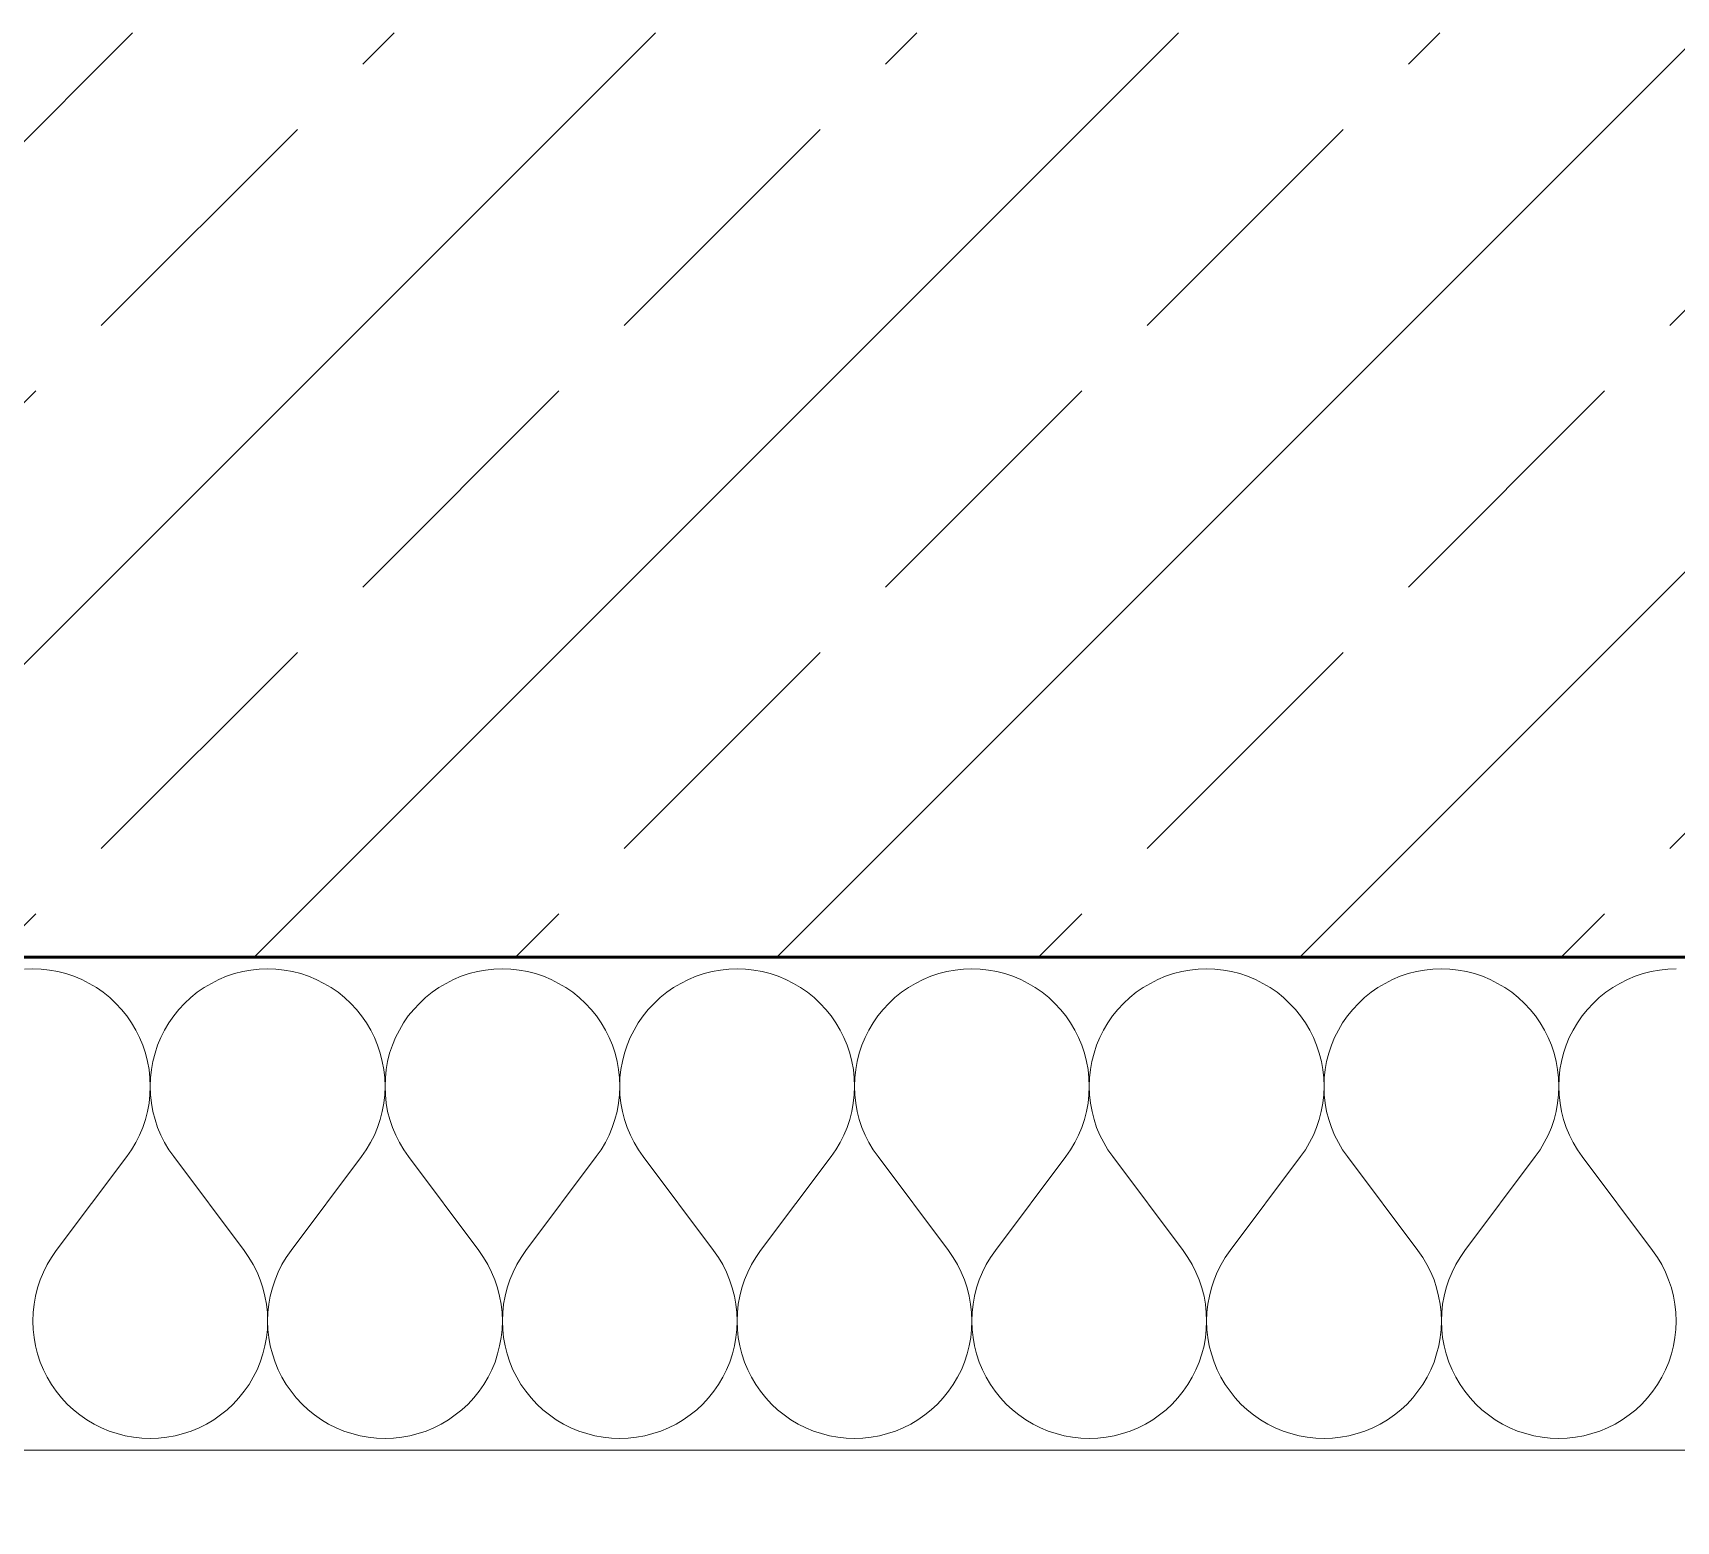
# Model space of a CAD drawing. Header units: centimetres. Extents: x 52.8 to 69.4, y 16.8 to 58.2.
# Drawn here: x 61.618 to 62.684, y 18.492 to 19.458 of the extents above; entities that cross this region are included whole.
import ezdxf
from ezdxf.xclip import XClip

# ---------------------------------------------------------------- set-up
doc = ezdxf.new("R2010")
doc.units = ezdxf.units.CM
doc.header["$MEASUREMENT"] = 0
doc.header["$XCLIPFRAME"] = 0
doc.set_wipeout_variables(frame=1)
for name, pattern in [('ML1_Strichlinie Eng Konstruktion', [0.225, 0.075, -0.15]), ('Strichlinie', [0.4, 0.3, -0.1]), ('Wipeout_Contour', [100, 0, -100])]:
    doc.linetypes.add(name, pattern=pattern)
for name, color, linetype in [('-2._Grundriss 2.UG_7_Decken.gfb', 7, 'Continuous'), ('-2._Grundriss 2.UG_7_Fassade.gfb', 7, 'Continuous'), ('-2._Grundriss 2.UG_7_Neubau_Wände massiv.gfb', 7, 'Continuous'), ('-2._Grundriss 2.UG_7_Unterdecken.gfb', 7, 'Continuous')]:
    doc.layers.add(name, color=color, linetype=linetype)

# ---------------------------------------------------------------- blocks, each defined once
blk = doc.blocks.new('*X309')
at = {"layer": '-2._Grundriss 2.UG_7_Fassade.gfb', "color": 8, "linetype": 'Continuous', "lineweight": 13, "ltscale": 10}
for p, q in [((61.6176, 18.8508), (61.6122, 18.8506)), ((61.623, 18.8506), (61.6176, 18.8508)), ((61.6284, 18.85), (61.623, 18.8506)), ((61.6338, 18.849), (61.6284, 18.85)), ((61.6391, 18.8477), (61.6338, 18.849)), ((61.7538, 18.849), (61.7485, 18.8477)), ((61.7591, 18.85), (61.7538, 18.849)), ((61.7645, 18.8506), (61.7591, 18.85)), ((61.77, 18.8508), (61.7645, 18.8506)), ((61.7754, 18.8506), (61.77, 18.8508)), ((61.7808, 18.85), (61.7754, 18.8506)), ((61.7862, 18.849), (61.7808, 18.85)), ((61.7915, 18.8477), (61.7862, 18.849)), ((61.9062, 18.849), (61.9009, 18.8477)), ((61.9115, 18.85), (61.9062, 18.849)), ((61.9169, 18.8506), (61.9115, 18.85)), ((61.9224, 18.8508), (61.9169, 18.8506)), ((61.9278, 18.8506), (61.9224, 18.8508)), ((61.9332, 18.85), (61.9278, 18.8506)), ((61.9386, 18.849), (61.9332, 18.85)), ((61.9438, 18.8477), (61.9386, 18.849)), ((62.0585, 18.849), (62.0533, 18.8477)), ((62.0639, 18.85), (62.0585, 18.849)), ((62.0693, 18.8506), (62.0639, 18.85)), ((62.0747, 18.8508), (62.0693, 18.8506)), ((62.0802, 18.8506), (62.0747, 18.8508)), ((62.0856, 18.85), (62.0802, 18.8506)), ((62.0909, 18.849), (62.0856, 18.85)), ((62.0962, 18.8477), (62.0909, 18.849)), ((62.2109, 18.849), (62.2056, 18.8477)), ((62.2163, 18.85), (62.2109, 18.849)), ((62.2217, 18.8506), (62.2163, 18.85)), ((62.2271, 18.8508), (62.2217, 18.8506)), ((62.2326, 18.8506), (62.2271, 18.8508)), ((62.238, 18.85), (62.2326, 18.8506)), ((62.2433, 18.849), (62.238, 18.85)), ((62.2486, 18.8477), (62.2433, 18.849)), ((62.3633, 18.849), (62.358, 18.8477)), ((62.3687, 18.85), (62.3633, 18.849)), ((62.3741, 18.8506), (62.3687, 18.85)), ((62.3795, 18.8508), (62.3741, 18.8506)), ((62.3849, 18.8506), (62.3795, 18.8508)), ((62.3904, 18.85), (62.3849, 18.8506)), ((62.3957, 18.849), (62.3904, 18.85)), ((62.401, 18.8477), (62.3957, 18.849)), ((62.5157, 18.849), (62.5104, 18.8477)), ((62.521, 18.85), (62.5157, 18.849)), ((62.5264, 18.8506), (62.521, 18.85)), ((62.5319, 18.8508), (62.5264, 18.8506)), ((62.5373, 18.8506), (62.5319, 18.8508)), ((62.5427, 18.85), (62.5373, 18.8506)), ((62.5481, 18.849), (62.5427, 18.85)), ((62.5534, 18.8477), (62.5481, 18.849)), ((62.6681, 18.849), (62.6628, 18.8477)), ((62.6734, 18.85), (62.6681, 18.849)), ((62.6788, 18.8506), (62.6734, 18.85)), ((62.6843, 18.8508), (62.6788, 18.8506)), ((61.6442, 18.846), (61.6391, 18.8477)), ((61.6493, 18.8439), (61.6442, 18.846)), ((61.6541, 18.8414), (61.6493, 18.8439)), ((61.6588, 18.8387), (61.6541, 18.8414)), ((61.6633, 18.8356), (61.6588, 18.8387)), ((61.7288, 18.8387), (61.7243, 18.8356)), ((61.7335, 18.8414), (61.7288, 18.8387)), ((61.7383, 18.8439), (61.7335, 18.8414)), ((61.7433, 18.846), (61.7383, 18.8439)), ((61.7485, 18.8477), (61.7433, 18.846)), ((61.7966, 18.846), (61.7915, 18.8477)), ((61.8016, 18.8439), (61.7966, 18.846)), ((61.8065, 18.8414), (61.8016, 18.8439)), ((61.8112, 18.8387), (61.8065, 18.8414)), ((61.8157, 18.8356), (61.8112, 18.8387)), ((61.8812, 18.8387), (61.8767, 18.8356)), ((61.8858, 18.8414), (61.8812, 18.8387)), ((61.8907, 18.8439), (61.8858, 18.8414)), ((61.8957, 18.846), (61.8907, 18.8439)), ((61.9009, 18.8477), (61.8957, 18.846)), ((61.949, 18.846), (61.9438, 18.8477)), ((61.954, 18.8439), (61.949, 18.846)), ((61.9589, 18.8414), (61.954, 18.8439)), ((61.9636, 18.8387), (61.9589, 18.8414)), ((61.968, 18.8356), (61.9636, 18.8387)), ((62.0335, 18.8387), (62.0291, 18.8356)), ((62.0382, 18.8414), (62.0335, 18.8387)), ((62.0431, 18.8439), (62.0382, 18.8414)), ((62.0481, 18.846), (62.0431, 18.8439)), ((62.0533, 18.8477), (62.0481, 18.846)), ((62.1014, 18.846), (62.0962, 18.8477)), ((62.1064, 18.8439), (62.1014, 18.846)), ((62.1113, 18.8414), (62.1064, 18.8439)), ((62.1159, 18.8387), (62.1113, 18.8414)), ((62.1204, 18.8356), (62.1159, 18.8387)), ((62.1859, 18.8387), (62.1814, 18.8356)), ((62.1906, 18.8414), (62.1859, 18.8387)), ((62.1955, 18.8439), (62.1906, 18.8414)), ((62.2005, 18.846), (62.1955, 18.8439)), ((62.2056, 18.8477), (62.2005, 18.846)), ((62.2538, 18.846), (62.2486, 18.8477)), ((62.2588, 18.8439), (62.2538, 18.846)), ((62.2637, 18.8414), (62.2588, 18.8439)), ((62.2683, 18.8387), (62.2637, 18.8414)), ((62.2728, 18.8356), (62.2683, 18.8387)), ((62.3383, 18.8387), (62.3338, 18.8356)), ((62.343, 18.8414), (62.3383, 18.8387)), ((62.3478, 18.8439), (62.343, 18.8414)), ((62.3529, 18.846), (62.3478, 18.8439)), ((62.358, 18.8477), (62.3529, 18.846)), ((62.4061, 18.846), (62.401, 18.8477)), ((62.4112, 18.8439), (62.4061, 18.846)), ((62.416, 18.8414), (62.4112, 18.8439)), ((62.4207, 18.8387), (62.416, 18.8414)), ((62.4252, 18.8356), (62.4207, 18.8387)), ((62.4907, 18.8387), (62.4862, 18.8356)), ((62.4954, 18.8414), (62.4907, 18.8387)), ((62.5002, 18.8439), (62.4954, 18.8414)), ((62.5052, 18.846), (62.5002, 18.8439)), ((62.5104, 18.8477), (62.5052, 18.846)), ((62.5585, 18.846), (62.5534, 18.8477)), ((62.5635, 18.8439), (62.5585, 18.846)), ((62.5684, 18.8414), (62.5635, 18.8439)), ((62.5731, 18.8387), (62.5684, 18.8414)), ((62.5776, 18.8356), (62.5731, 18.8387)), ((62.6431, 18.8387), (62.6386, 18.8356)), ((62.6477, 18.8414), (62.6431, 18.8387)), ((62.6526, 18.8439), (62.6477, 18.8414)), ((62.6576, 18.846), (62.6526, 18.8439)), ((62.6628, 18.8477), (62.6576, 18.846)), ((61.6675, 18.8321), (61.6633, 18.8356)), ((61.6715, 18.8284), (61.6675, 18.8321)), ((61.6752, 18.8244), (61.6715, 18.8284)), ((61.7161, 18.8284), (61.7124, 18.8244)), ((61.7201, 18.8321), (61.7161, 18.8284)), ((61.7243, 18.8356), (61.7201, 18.8321)), ((61.8199, 18.8321), (61.8157, 18.8356)), ((61.8239, 18.8284), (61.8199, 18.8321)), ((61.8276, 18.8244), (61.8239, 18.8284)), ((61.8685, 18.8284), (61.8648, 18.8244)), ((61.8724, 18.8321), (61.8685, 18.8284)), ((61.8767, 18.8356), (61.8724, 18.8321)), ((61.9723, 18.8321), (61.968, 18.8356)), ((61.9763, 18.8284), (61.9723, 18.8321)), ((61.98, 18.8244), (61.9763, 18.8284)), ((62.0208, 18.8284), (62.0171, 18.8244)), ((62.0248, 18.8321), (62.0208, 18.8284)), ((62.0291, 18.8356), (62.0248, 18.8321)), ((62.1247, 18.8321), (62.1204, 18.8356)), ((62.1286, 18.8284), (62.1247, 18.8321)), ((62.1323, 18.8244), (62.1286, 18.8284)), ((62.1732, 18.8284), (62.1695, 18.8244)), ((62.1772, 18.8321), (62.1732, 18.8284)), ((62.1814, 18.8356), (62.1772, 18.8321)), ((62.277, 18.8321), (62.2728, 18.8356)), ((62.281, 18.8284), (62.277, 18.8321)), ((62.2847, 18.8244), (62.281, 18.8284)), ((62.3256, 18.8284), (62.3219, 18.8244)), ((62.3296, 18.8321), (62.3256, 18.8284)), ((62.3338, 18.8356), (62.3296, 18.8321)), ((62.4294, 18.8321), (62.4252, 18.8356)), ((62.4334, 18.8284), (62.4294, 18.8321)), ((62.4371, 18.8244), (62.4334, 18.8284)), ((62.478, 18.8284), (62.4743, 18.8244)), ((62.482, 18.8321), (62.478, 18.8284)), ((62.4862, 18.8356), (62.482, 18.8321)), ((62.5818, 18.8321), (62.5776, 18.8356)), ((62.5858, 18.8284), (62.5818, 18.8321)), ((62.5895, 18.8244), (62.5858, 18.8284)), ((62.6304, 18.8284), (62.6267, 18.8244)), ((62.6344, 18.8321), (62.6304, 18.8284)), ((62.6386, 18.8356), (62.6344, 18.8321)), ((61.6786, 18.8202), (61.6752, 18.8244)), ((61.6817, 18.8157), (61.6786, 18.8202)), ((61.709, 18.8202), (61.7059, 18.8157)), ((61.7124, 18.8244), (61.709, 18.8202)), ((61.831, 18.8202), (61.8276, 18.8244)), ((61.8341, 18.8157), (61.831, 18.8202)), ((61.8613, 18.8202), (61.8582, 18.8157)), ((61.8648, 18.8244), (61.8613, 18.8202)), ((61.9834, 18.8202), (61.98, 18.8244)), ((61.9865, 18.8157), (61.9834, 18.8202)), ((62.0137, 18.8202), (62.0106, 18.8157)), ((62.0171, 18.8244), (62.0137, 18.8202)), ((62.1358, 18.8202), (62.1323, 18.8244)), ((62.1389, 18.8157), (62.1358, 18.8202)), ((62.1661, 18.8202), (62.163, 18.8157)), ((62.1695, 18.8244), (62.1661, 18.8202)), ((62.2881, 18.8202), (62.2847, 18.8244)), ((62.2912, 18.8157), (62.2881, 18.8202)), ((62.3185, 18.8202), (62.3154, 18.8157)), ((62.3219, 18.8244), (62.3185, 18.8202)), ((62.4405, 18.8202), (62.4371, 18.8244)), ((62.4436, 18.8157), (62.4405, 18.8202)), ((62.4709, 18.8202), (62.4678, 18.8157)), ((62.4743, 18.8244), (62.4709, 18.8202)), ((62.5929, 18.8202), (62.5895, 18.8244)), ((62.596, 18.8157), (62.5929, 18.8202)), ((62.6233, 18.8202), (62.6202, 18.8157)), ((62.6267, 18.8244), (62.6233, 18.8202)), ((61.6845, 18.8111), (61.6817, 18.8157)), ((61.6869, 18.8062), (61.6845, 18.8111)), ((61.689, 18.8012), (61.6869, 18.8062)), ((61.7007, 18.8062), (61.6986, 18.8012)), ((61.7031, 18.8111), (61.7007, 18.8062)), ((61.7059, 18.8157), (61.7031, 18.8111)), ((61.8369, 18.8111), (61.8341, 18.8157)), ((61.8393, 18.8062), (61.8369, 18.8111)), ((61.8414, 18.8012), (61.8393, 18.8062)), ((61.853, 18.8062), (61.851, 18.8012)), ((61.8555, 18.8111), (61.853, 18.8062)), ((61.8582, 18.8157), (61.8555, 18.8111)), ((61.9892, 18.8111), (61.9865, 18.8157)), ((61.9917, 18.8062), (61.9892, 18.8111)), ((61.9938, 18.8012), (61.9917, 18.8062)), ((62.0054, 18.8062), (62.0033, 18.8012)), ((62.0079, 18.8111), (62.0054, 18.8062)), ((62.0106, 18.8157), (62.0079, 18.8111)), ((62.1416, 18.8111), (62.1389, 18.8157)), ((62.1441, 18.8062), (62.1416, 18.8111)), ((62.1461, 18.8012), (62.1441, 18.8062)), ((62.1578, 18.8062), (62.1557, 18.8012)), ((62.1602, 18.8111), (62.1578, 18.8062)), ((62.163, 18.8157), (62.1602, 18.8111)), ((62.294, 18.8111), (62.2912, 18.8157)), ((62.2964, 18.8062), (62.294, 18.8111)), ((62.2985, 18.8012), (62.2964, 18.8062)), ((62.3102, 18.8062), (62.3081, 18.8012)), ((62.3126, 18.8111), (62.3102, 18.8062)), ((62.3154, 18.8157), (62.3126, 18.8111)), ((62.4464, 18.8111), (62.4436, 18.8157)), ((62.4488, 18.8062), (62.4464, 18.8111)), ((62.4509, 18.8012), (62.4488, 18.8062)), ((62.4626, 18.8062), (62.4605, 18.8012)), ((62.465, 18.8111), (62.4626, 18.8062)), ((62.4678, 18.8157), (62.465, 18.8111)), ((62.5988, 18.8111), (62.596, 18.8157)), ((62.6012, 18.8062), (62.5988, 18.8111)), ((62.6033, 18.8012), (62.6012, 18.8062)), ((62.6149, 18.8062), (62.6129, 18.8012)), ((62.6174, 18.8111), (62.6149, 18.8062)), ((62.6202, 18.8157), (62.6174, 18.8111)), ((61.6907, 18.796), (61.689, 18.8012)), ((61.6921, 18.7907), (61.6907, 18.796)), ((61.6969, 18.796), (61.6955, 18.7907)), ((61.6986, 18.8012), (61.6969, 18.796)), ((61.8431, 18.796), (61.8414, 18.8012)), ((61.8444, 18.7907), (61.8431, 18.796)), ((61.8492, 18.796), (61.8479, 18.7907)), ((61.851, 18.8012), (61.8492, 18.796)), ((61.9955, 18.796), (61.9938, 18.8012)), ((61.9968, 18.7907), (61.9955, 18.796)), ((62.0016, 18.796), (62.0003, 18.7907)), ((62.0033, 18.8012), (62.0016, 18.796)), ((62.1479, 18.796), (62.1461, 18.8012)), ((62.1492, 18.7907), (62.1479, 18.796)), ((62.154, 18.796), (62.1527, 18.7907)), ((62.1557, 18.8012), (62.154, 18.796)), ((62.3002, 18.796), (62.2985, 18.8012)), ((62.3016, 18.7907), (62.3002, 18.796)), ((62.3064, 18.796), (62.305, 18.7907)), ((62.3081, 18.8012), (62.3064, 18.796)), ((62.4526, 18.796), (62.4509, 18.8012)), ((62.454, 18.7907), (62.4526, 18.796)), ((62.4588, 18.796), (62.4574, 18.7907)), ((62.4605, 18.8012), (62.4588, 18.796)), ((62.605, 18.796), (62.6033, 18.8012)), ((62.6063, 18.7907), (62.605, 18.796)), ((62.6111, 18.796), (62.6098, 18.7907)), ((62.6129, 18.8012), (62.6111, 18.796)), ((61.693, 18.7854), (61.6921, 18.7907)), ((61.6936, 18.78), (61.693, 18.7854)), ((61.6946, 18.7854), (61.694, 18.78)), ((61.6955, 18.7907), (61.6946, 18.7854)), ((61.8454, 18.7854), (61.8444, 18.7907)), ((61.846, 18.78), (61.8454, 18.7854)), ((61.8469, 18.7854), (61.8464, 18.78)), ((61.8479, 18.7907), (61.8469, 18.7854)), ((61.9978, 18.7854), (61.9968, 18.7907)), ((61.9984, 18.78), (61.9978, 18.7854)), ((61.9993, 18.7854), (61.9987, 18.78)), ((62.0003, 18.7907), (61.9993, 18.7854)), ((62.1502, 18.7854), (62.1492, 18.7907)), ((62.1507, 18.78), (62.1502, 18.7854)), ((62.1517, 18.7854), (62.1511, 18.78)), ((62.1527, 18.7907), (62.1517, 18.7854)), ((62.3025, 18.7854), (62.3016, 18.7907)), ((62.3031, 18.78), (62.3025, 18.7854)), ((62.3041, 18.7854), (62.3035, 18.78)), ((62.305, 18.7907), (62.3041, 18.7854)), ((62.4549, 18.7854), (62.454, 18.7907)), ((62.4555, 18.78), (62.4549, 18.7854)), ((62.4565, 18.7854), (62.4559, 18.78)), ((62.4574, 18.7907), (62.4565, 18.7854)), ((62.6073, 18.7854), (62.6063, 18.7907)), ((62.6079, 18.78), (62.6073, 18.7854)), ((62.6088, 18.7854), (62.6083, 18.78)), ((62.6098, 18.7907), (62.6088, 18.7854)), ((61.6938, 18.7745), (61.6936, 18.78)), ((61.6936, 18.7691), (61.6938, 18.7745)), ((61.694, 18.78), (61.6938, 18.7745)), ((61.6938, 18.7745), (61.694, 18.7691)), ((61.8462, 18.7745), (61.846, 18.78)), ((61.846, 18.7691), (61.8462, 18.7745)), ((61.8464, 18.78), (61.8462, 18.7745)), ((61.8462, 18.7745), (61.8464, 18.7691)), ((61.9986, 18.7745), (61.9984, 18.78)), ((61.9984, 18.7691), (61.9986, 18.7745)), ((61.9987, 18.78), (61.9986, 18.7745)), ((61.9986, 18.7745), (61.9987, 18.7691)), ((62.1509, 18.7745), (62.1507, 18.78)), ((62.1507, 18.7691), (62.1509, 18.7745)), ((62.1511, 18.78), (62.1509, 18.7745)), ((62.1509, 18.7745), (62.1511, 18.7691)), ((62.3033, 18.7745), (62.3031, 18.78)), ((62.3031, 18.7691), (62.3033, 18.7745)), ((62.3035, 18.78), (62.3033, 18.7745)), ((62.3033, 18.7745), (62.3035, 18.7691)), ((62.4557, 18.7745), (62.4555, 18.78)), ((62.4555, 18.7691), (62.4557, 18.7745)), ((62.4559, 18.78), (62.4557, 18.7745)), ((62.4557, 18.7745), (62.4559, 18.7691)), ((62.6081, 18.7745), (62.6079, 18.78)), ((62.6079, 18.7691), (62.6081, 18.7745)), ((62.6083, 18.78), (62.6081, 18.7745)), ((62.6081, 18.7745), (62.6083, 18.7691)), ((61.692, 18.7583), (61.693, 18.7637)), ((61.693, 18.7637), (61.6936, 18.7691)), ((61.694, 18.7691), (61.6946, 18.7637)), ((61.6946, 18.7637), (61.6955, 18.7583)), ((61.8444, 18.7583), (61.8454, 18.7637)), ((61.8454, 18.7637), (61.846, 18.7691)), ((61.8464, 18.7691), (61.847, 18.7637)), ((61.847, 18.7637), (61.8479, 18.7583)), ((61.9968, 18.7583), (61.9978, 18.7637)), ((61.9978, 18.7637), (61.9984, 18.7691)), ((61.9987, 18.7691), (61.9993, 18.7637)), ((61.9993, 18.7637), (62.0003, 18.7583)), ((62.1492, 18.7583), (62.1501, 18.7637)), ((62.1501, 18.7637), (62.1507, 18.7691)), ((62.1511, 18.7691), (62.1517, 18.7637)), ((62.1517, 18.7637), (62.1527, 18.7583)), ((62.3016, 18.7583), (62.3025, 18.7637)), ((62.3025, 18.7637), (62.3031, 18.7691)), ((62.3035, 18.7691), (62.3041, 18.7637)), ((62.3041, 18.7637), (62.3051, 18.7583)), ((62.4539, 18.7583), (62.4549, 18.7637)), ((62.4549, 18.7637), (62.4555, 18.7691)), ((62.4559, 18.7691), (62.4565, 18.7637)), ((62.4565, 18.7637), (62.4574, 18.7583)), ((62.6063, 18.7583), (62.6073, 18.7637)), ((62.6073, 18.7637), (62.6079, 18.7691)), ((62.6083, 18.7691), (62.6089, 18.7637)), ((62.6089, 18.7637), (62.6098, 18.7583)), ((61.689, 18.7479), (61.6907, 18.753)), ((61.6907, 18.753), (61.692, 18.7583)), ((61.6955, 18.7583), (61.6969, 18.753)), ((61.6969, 18.753), (61.6986, 18.7479)), ((61.8413, 18.7479), (61.8431, 18.753)), ((61.8431, 18.753), (61.8444, 18.7583)), ((61.8479, 18.7583), (61.8493, 18.753)), ((61.8493, 18.753), (61.851, 18.7479)), ((61.9937, 18.7479), (61.9954, 18.753)), ((61.9954, 18.753), (61.9968, 18.7583)), ((62.0003, 18.7583), (62.0017, 18.753)), ((62.0017, 18.753), (62.0034, 18.7479)), ((62.1461, 18.7479), (62.1478, 18.753)), ((62.1478, 18.753), (62.1492, 18.7583)), ((62.1527, 18.7583), (62.154, 18.753)), ((62.154, 18.753), (62.1558, 18.7479)), ((62.2985, 18.7479), (62.3002, 18.753)), ((62.3002, 18.753), (62.3016, 18.7583)), ((62.3051, 18.7583), (62.3064, 18.753)), ((62.3064, 18.753), (62.3081, 18.7479)), ((62.4509, 18.7479), (62.4526, 18.753)), ((62.4526, 18.753), (62.4539, 18.7583)), ((62.4574, 18.7583), (62.4588, 18.753)), ((62.4588, 18.753), (62.4605, 18.7479)), ((62.6033, 18.7479), (62.605, 18.753)), ((62.605, 18.753), (62.6063, 18.7583)), ((62.6098, 18.7583), (62.6112, 18.753)), ((62.6112, 18.753), (62.6129, 18.7479)), ((61.6844, 18.738), (61.6869, 18.7429)), ((61.6869, 18.7429), (61.689, 18.7479)), ((61.6986, 18.7479), (61.7007, 18.7429)), ((61.7007, 18.7429), (61.7031, 18.738)), ((61.8368, 18.738), (61.8393, 18.7429)), ((61.8393, 18.7429), (61.8413, 18.7479)), ((61.851, 18.7479), (61.8531, 18.7429)), ((61.8531, 18.7429), (61.8555, 18.738)), ((61.9892, 18.738), (61.9916, 18.7429)), ((61.9916, 18.7429), (61.9937, 18.7479)), ((62.0034, 18.7479), (62.0055, 18.7429)), ((62.0055, 18.7429), (62.0079, 18.738)), ((62.1416, 18.738), (62.144, 18.7429)), ((62.144, 18.7429), (62.1461, 18.7479)), ((62.1558, 18.7479), (62.1578, 18.7429)), ((62.1578, 18.7429), (62.1603, 18.738)), ((62.294, 18.738), (62.2964, 18.7429)), ((62.2964, 18.7429), (62.2985, 18.7479)), ((62.3081, 18.7479), (62.3102, 18.7429)), ((62.3102, 18.7429), (62.3127, 18.738)), ((62.4463, 18.738), (62.4488, 18.7429)), ((62.4488, 18.7429), (62.4509, 18.7479)), ((62.4605, 18.7479), (62.4626, 18.7429)), ((62.4626, 18.7429), (62.465, 18.738)), ((62.5987, 18.738), (62.6012, 18.7429)), ((62.6012, 18.7429), (62.6033, 18.7479)), ((62.6129, 18.7479), (62.615, 18.7429)), ((62.615, 18.7429), (62.6174, 18.738)), ((61.6786, 18.7289), (61.6817, 18.7333)), ((61.6817, 18.7333), (61.6844, 18.738)), ((61.7031, 18.738), (61.7059, 18.7333)), ((61.7059, 18.7333), (61.709, 18.7289)), ((61.8309, 18.7289), (61.834, 18.7333)), ((61.834, 18.7333), (61.8368, 18.738)), ((61.8555, 18.738), (61.8583, 18.7333)), ((61.8583, 18.7333), (61.8614, 18.7289)), ((61.9833, 18.7289), (61.9864, 18.7333)), ((61.9864, 18.7333), (61.9892, 18.738)), ((62.0079, 18.738), (62.0107, 18.7333)), ((62.0107, 18.7333), (62.0138, 18.7289)), ((62.1357, 18.7289), (62.1388, 18.7333)), ((62.1388, 18.7333), (62.1416, 18.738)), ((62.1603, 18.738), (62.1631, 18.7333)), ((62.1631, 18.7333), (62.1662, 18.7289)), ((62.2881, 18.7289), (62.2912, 18.7333)), ((62.2912, 18.7333), (62.294, 18.738)), ((62.3127, 18.738), (62.3154, 18.7333)), ((62.3154, 18.7333), (62.3186, 18.7289)), ((62.4405, 18.7289), (62.4436, 18.7333)), ((62.4436, 18.7333), (62.4463, 18.738)), ((62.465, 18.738), (62.4678, 18.7333)), ((62.4678, 18.7333), (62.4709, 18.7289)), ((62.5928, 18.7289), (62.5959, 18.7333)), ((62.5959, 18.7333), (62.5987, 18.738)), ((62.6174, 18.738), (62.6202, 18.7333)), ((62.6202, 18.7333), (62.6233, 18.7289)), ((61.6328, 18.6679), (61.6786, 18.7289)), ((61.7547, 18.6679), (61.709, 18.7289)), ((61.7852, 18.6679), (61.8309, 18.7289)), ((61.9071, 18.6679), (61.8614, 18.7289)), ((61.9376, 18.6679), (61.9833, 18.7289)), ((62.0595, 18.6679), (62.0138, 18.7289)), ((62.09, 18.6679), (62.1357, 18.7289)), ((62.2119, 18.6679), (62.1662, 18.7289)), ((62.2424, 18.6679), (62.2881, 18.7289)), ((62.3643, 18.6679), (62.3186, 18.7289)), ((62.3947, 18.6679), (62.4405, 18.7289)), ((62.5166, 18.6679), (62.4709, 18.7289)), ((62.5471, 18.6679), (62.5928, 18.7289)), ((62.669, 18.6679), (62.6233, 18.7289)), ((61.6328, 18.6679), (61.6297, 18.6634)), ((61.7578, 18.6634), (61.7547, 18.6679)), ((61.7852, 18.6679), (61.7821, 18.6634)), ((61.9102, 18.6634), (61.9071, 18.6679)), ((61.9376, 18.6679), (61.9345, 18.6634)), ((62.0626, 18.6634), (62.0595, 18.6679)), ((62.09, 18.6679), (62.0869, 18.6634)), ((62.215, 18.6634), (62.2119, 18.6679)), ((62.2424, 18.6679), (62.2393, 18.6634)), ((62.3674, 18.6634), (62.3643, 18.6679)), ((62.3947, 18.6679), (62.3916, 18.6634)), ((62.5198, 18.6634), (62.5166, 18.6679)), ((62.5471, 18.6679), (62.544, 18.6634)), ((62.6721, 18.6634), (62.669, 18.6679)), ((61.6269, 18.6588), (61.6245, 18.6539)), ((61.6297, 18.6634), (61.6269, 18.6588)), ((61.7606, 18.6588), (61.7578, 18.6634)), ((61.7631, 18.6539), (61.7606, 18.6588)), ((61.7793, 18.6588), (61.7769, 18.6539)), ((61.7821, 18.6634), (61.7793, 18.6588)), ((61.913, 18.6588), (61.9102, 18.6634)), ((61.9154, 18.6539), (61.913, 18.6588)), ((61.9317, 18.6588), (61.9293, 18.6539)), ((61.9345, 18.6634), (61.9317, 18.6588)), ((62.0654, 18.6588), (62.0626, 18.6634)), ((62.0678, 18.6539), (62.0654, 18.6588)), ((62.0841, 18.6588), (62.0817, 18.6539)), ((62.0869, 18.6634), (62.0841, 18.6588)), ((62.2178, 18.6588), (62.215, 18.6634)), ((62.2202, 18.6539), (62.2178, 18.6588)), ((62.2365, 18.6588), (62.234, 18.6539)), ((62.2393, 18.6634), (62.2365, 18.6588)), ((62.3702, 18.6588), (62.3674, 18.6634)), ((62.3726, 18.6539), (62.3702, 18.6588)), ((62.3889, 18.6588), (62.3864, 18.6539)), ((62.3916, 18.6634), (62.3889, 18.6588)), ((62.5225, 18.6588), (62.5198, 18.6634)), ((62.525, 18.6539), (62.5225, 18.6588)), ((62.5412, 18.6588), (62.5388, 18.6539)), ((62.544, 18.6634), (62.5412, 18.6588)), ((62.6749, 18.6588), (62.6721, 18.6634)), ((62.6774, 18.6539), (62.6749, 18.6588)), ((61.6224, 18.6489), (61.6207, 18.6437)), ((61.6245, 18.6539), (61.6224, 18.6489)), ((61.7652, 18.6489), (61.7631, 18.6539)), ((61.7669, 18.6437), (61.7652, 18.6489)), ((61.7748, 18.6489), (61.7731, 18.6437)), ((61.7769, 18.6539), (61.7748, 18.6489)), ((61.9175, 18.6489), (61.9154, 18.6539)), ((61.9193, 18.6437), (61.9175, 18.6489)), ((61.9272, 18.6489), (61.9255, 18.6437)), ((61.9293, 18.6539), (61.9272, 18.6489)), ((62.0699, 18.6489), (62.0678, 18.6539)), ((62.0716, 18.6437), (62.0699, 18.6489)), ((62.0796, 18.6489), (62.0778, 18.6437)), ((62.0817, 18.6539), (62.0796, 18.6489)), ((62.2223, 18.6489), (62.2202, 18.6539)), ((62.224, 18.6437), (62.2223, 18.6489)), ((62.2319, 18.6489), (62.2302, 18.6437)), ((62.234, 18.6539), (62.2319, 18.6489)), ((62.3747, 18.6489), (62.3726, 18.6539)), ((62.3764, 18.6437), (62.3747, 18.6489)), ((62.3843, 18.6489), (62.3826, 18.6437)), ((62.3864, 18.6539), (62.3843, 18.6489)), ((62.5271, 18.6489), (62.525, 18.6539)), ((62.5288, 18.6437), (62.5271, 18.6489)), ((62.5367, 18.6489), (62.535, 18.6437)), ((62.5388, 18.6539), (62.5367, 18.6489)), ((62.6794, 18.6489), (62.6774, 18.6539)), ((62.6812, 18.6437), (62.6794, 18.6489)), ((61.6194, 18.6384), (61.6184, 18.6331)), ((61.6207, 18.6437), (61.6194, 18.6384)), ((61.7682, 18.6384), (61.7669, 18.6437)), ((61.7692, 18.6331), (61.7682, 18.6384)), ((61.7717, 18.6384), (61.7708, 18.6331)), ((61.7731, 18.6437), (61.7717, 18.6384)), ((61.9206, 18.6384), (61.9193, 18.6437)), ((61.9216, 18.6331), (61.9206, 18.6384)), ((61.9241, 18.6384), (61.9231, 18.6331)), ((61.9255, 18.6437), (61.9241, 18.6384)), ((62.073, 18.6384), (62.0716, 18.6437)), ((62.074, 18.6331), (62.073, 18.6384)), ((62.0765, 18.6384), (62.0755, 18.6331)), ((62.0778, 18.6437), (62.0765, 18.6384)), ((62.2254, 18.6384), (62.224, 18.6437)), ((62.2263, 18.6331), (62.2254, 18.6384)), ((62.2289, 18.6384), (62.2279, 18.6331)), ((62.2302, 18.6437), (62.2289, 18.6384)), ((62.3778, 18.6384), (62.3764, 18.6437)), ((62.3787, 18.6331), (62.3778, 18.6384)), ((62.3813, 18.6384), (62.3803, 18.6331)), ((62.3826, 18.6437), (62.3813, 18.6384)), ((62.5301, 18.6384), (62.5288, 18.6437)), ((62.5311, 18.6331), (62.5301, 18.6384)), ((62.5336, 18.6384), (62.5327, 18.6331)), ((62.535, 18.6437), (62.5336, 18.6384)), ((62.6825, 18.6384), (62.6812, 18.6437)), ((62.6835, 18.6331), (62.6825, 18.6384)), ((61.6178, 18.6277), (61.6176, 18.6222)), ((61.6184, 18.6331), (61.6178, 18.6277)), ((61.7698, 18.6277), (61.7692, 18.6331)), ((61.77, 18.6222), (61.7698, 18.6277)), ((61.7702, 18.6277), (61.77, 18.6222)), ((61.7708, 18.6331), (61.7702, 18.6277)), ((61.9222, 18.6277), (61.9216, 18.6331)), ((61.9224, 18.6222), (61.9222, 18.6277)), ((61.9226, 18.6277), (61.9224, 18.6222)), ((61.9231, 18.6331), (61.9226, 18.6277)), ((62.0745, 18.6277), (62.074, 18.6331)), ((62.0747, 18.6222), (62.0745, 18.6277)), ((62.0749, 18.6277), (62.0747, 18.6222)), ((62.0755, 18.6331), (62.0749, 18.6277)), ((62.2269, 18.6277), (62.2263, 18.6331)), ((62.2271, 18.6222), (62.2269, 18.6277)), ((62.2273, 18.6277), (62.2271, 18.6222)), ((62.2279, 18.6331), (62.2273, 18.6277)), ((62.3793, 18.6277), (62.3787, 18.6331)), ((62.3795, 18.6222), (62.3793, 18.6277)), ((62.3797, 18.6277), (62.3795, 18.6222)), ((62.3803, 18.6331), (62.3797, 18.6277)), ((62.5317, 18.6277), (62.5311, 18.6331)), ((62.5319, 18.6222), (62.5317, 18.6277)), ((62.5321, 18.6277), (62.5319, 18.6222)), ((62.5327, 18.6331), (62.5321, 18.6277)), ((62.6841, 18.6277), (62.6835, 18.6331)), ((62.6843, 18.6222), (62.6841, 18.6277)), ((61.6176, 18.6222), (61.6178, 18.6168)), ((61.6178, 18.6168), (61.6184, 18.6114)), ((61.7692, 18.6114), (61.7698, 18.6168)), ((61.7698, 18.6168), (61.77, 18.6222)), ((61.77, 18.6222), (61.7702, 18.6168)), ((61.7702, 18.6168), (61.7707, 18.6114)), ((61.9216, 18.6114), (61.9222, 18.6168)), ((61.9222, 18.6168), (61.9224, 18.6222)), ((61.9224, 18.6222), (61.9226, 18.6168)), ((61.9226, 18.6168), (61.9231, 18.6114)), ((62.074, 18.6114), (62.0746, 18.6168)), ((62.0746, 18.6168), (62.0747, 18.6222)), ((62.0747, 18.6222), (62.0749, 18.6168)), ((62.0749, 18.6168), (62.0755, 18.6114)), ((62.2264, 18.6114), (62.2269, 18.6168)), ((62.2269, 18.6168), (62.2271, 18.6222)), ((62.2271, 18.6222), (62.2273, 18.6168)), ((62.2273, 18.6168), (62.2279, 18.6114)), ((62.3787, 18.6114), (62.3793, 18.6168)), ((62.3793, 18.6168), (62.3795, 18.6222)), ((62.3795, 18.6222), (62.3797, 18.6168)), ((62.3797, 18.6168), (62.3803, 18.6114)), ((62.5311, 18.6114), (62.5317, 18.6168)), ((62.5317, 18.6168), (62.5319, 18.6222)), ((62.5319, 18.6222), (62.5321, 18.6168)), ((62.5321, 18.6168), (62.5327, 18.6114)), ((62.6835, 18.6114), (62.6841, 18.6168)), ((62.6841, 18.6168), (62.6843, 18.6222)), ((61.6184, 18.6114), (61.6193, 18.606)), ((61.6193, 18.606), (61.6207, 18.6008)), ((61.7669, 18.6008), (61.7682, 18.606)), ((61.7682, 18.606), (61.7692, 18.6114)), ((61.7707, 18.6114), (61.7717, 18.606)), ((61.7717, 18.606), (61.7731, 18.6008)), ((61.9193, 18.6008), (61.9206, 18.606)), ((61.9206, 18.606), (61.9216, 18.6114)), ((61.9231, 18.6114), (61.9241, 18.606)), ((61.9241, 18.606), (61.9254, 18.6008)), ((62.0717, 18.6008), (62.073, 18.606)), ((62.073, 18.606), (62.074, 18.6114)), ((62.0755, 18.6114), (62.0765, 18.606)), ((62.0765, 18.606), (62.0778, 18.6008)), ((62.224, 18.6008), (62.2254, 18.606)), ((62.2254, 18.606), (62.2264, 18.6114)), ((62.2279, 18.6114), (62.2289, 18.606)), ((62.2289, 18.606), (62.2302, 18.6008)), ((62.3764, 18.6008), (62.3778, 18.606)), ((62.3778, 18.606), (62.3787, 18.6114)), ((62.3803, 18.6114), (62.3812, 18.606)), ((62.3812, 18.606), (62.3826, 18.6008)), ((62.5288, 18.6008), (62.5302, 18.606)), ((62.5302, 18.606), (62.5311, 18.6114)), ((62.5327, 18.6114), (62.5336, 18.606)), ((62.5336, 18.606), (62.535, 18.6008)), ((62.6812, 18.6008), (62.6825, 18.606)), ((62.6825, 18.606), (62.6835, 18.6114)), ((61.6207, 18.6008), (61.6224, 18.5956)), ((61.6224, 18.5956), (61.6245, 18.5906)), ((61.7631, 18.5906), (61.7652, 18.5956)), ((61.7652, 18.5956), (61.7669, 18.6008)), ((61.7731, 18.6008), (61.7748, 18.5956)), ((61.7748, 18.5956), (61.7769, 18.5906)), ((61.9155, 18.5906), (61.9176, 18.5956)), ((61.9176, 18.5956), (61.9193, 18.6008)), ((61.9254, 18.6008), (61.9272, 18.5956)), ((61.9272, 18.5956), (61.9292, 18.5906)), ((62.0679, 18.5906), (62.07, 18.5956)), ((62.07, 18.5956), (62.0717, 18.6008)), ((62.0778, 18.6008), (62.0795, 18.5956)), ((62.0795, 18.5956), (62.0816, 18.5906)), ((62.2203, 18.5906), (62.2223, 18.5956)), ((62.2223, 18.5956), (62.224, 18.6008)), ((62.2302, 18.6008), (62.2319, 18.5956)), ((62.2319, 18.5956), (62.234, 18.5906)), ((62.3726, 18.5906), (62.3747, 18.5956)), ((62.3747, 18.5956), (62.3764, 18.6008)), ((62.3826, 18.6008), (62.3843, 18.5956)), ((62.3843, 18.5956), (62.3864, 18.5906)), ((62.525, 18.5906), (62.5271, 18.5956)), ((62.5271, 18.5956), (62.5288, 18.6008)), ((62.535, 18.6008), (62.5367, 18.5956)), ((62.5367, 18.5956), (62.5388, 18.5906)), ((62.6774, 18.5906), (62.6795, 18.5956)), ((62.6795, 18.5956), (62.6812, 18.6008)), ((61.6245, 18.5906), (61.6269, 18.5857)), ((61.6269, 18.5857), (61.6297, 18.581)), ((61.7579, 18.581), (61.7607, 18.5857)), ((61.7607, 18.5857), (61.7631, 18.5906)), ((61.7769, 18.5906), (61.7793, 18.5857)), ((61.7793, 18.5857), (61.7821, 18.581)), ((61.9103, 18.581), (61.9131, 18.5857)), ((61.9131, 18.5857), (61.9155, 18.5906)), ((61.9292, 18.5906), (61.9317, 18.5857)), ((61.9317, 18.5857), (61.9344, 18.581)), ((62.0627, 18.581), (62.0654, 18.5857)), ((62.0654, 18.5857), (62.0679, 18.5906)), ((62.0816, 18.5906), (62.084, 18.5857)), ((62.084, 18.5857), (62.0868, 18.581)), ((62.215, 18.581), (62.2178, 18.5857)), ((62.2178, 18.5857), (62.2203, 18.5906)), ((62.234, 18.5906), (62.2364, 18.5857)), ((62.2364, 18.5857), (62.2392, 18.581)), ((62.3674, 18.581), (62.3702, 18.5857)), ((62.3702, 18.5857), (62.3726, 18.5906)), ((62.3864, 18.5906), (62.3888, 18.5857)), ((62.3888, 18.5857), (62.3916, 18.581)), ((62.5198, 18.581), (62.5226, 18.5857)), ((62.5226, 18.5857), (62.525, 18.5906)), ((62.5388, 18.5906), (62.5412, 18.5857)), ((62.5412, 18.5857), (62.544, 18.581)), ((62.6722, 18.581), (62.675, 18.5857)), ((62.675, 18.5857), (62.6774, 18.5906)), ((61.6297, 18.581), (61.6328, 18.5766)), ((61.6328, 18.5766), (61.6362, 18.5723)), ((61.6362, 18.5723), (61.6399, 18.5683)), ((61.7477, 18.5683), (61.7514, 18.5723)), ((61.7514, 18.5723), (61.7548, 18.5766)), ((61.7548, 18.5766), (61.7579, 18.581)), ((61.7821, 18.581), (61.7852, 18.5766)), ((61.7852, 18.5766), (61.7886, 18.5723)), ((61.7886, 18.5723), (61.7923, 18.5683)), ((61.9001, 18.5683), (61.9038, 18.5723)), ((61.9038, 18.5723), (61.9072, 18.5766)), ((61.9072, 18.5766), (61.9103, 18.581)), ((61.9344, 18.581), (61.9375, 18.5766)), ((61.9375, 18.5766), (61.941, 18.5723)), ((61.941, 18.5723), (61.9447, 18.5683)), ((62.0524, 18.5683), (62.0561, 18.5723)), ((62.0561, 18.5723), (62.0596, 18.5766)), ((62.0596, 18.5766), (62.0627, 18.581)), ((62.0868, 18.581), (62.0899, 18.5766)), ((62.0899, 18.5766), (62.0933, 18.5723)), ((62.0933, 18.5723), (62.097, 18.5683)), ((62.2048, 18.5683), (62.2085, 18.5723)), ((62.2085, 18.5723), (62.2119, 18.5766)), ((62.2119, 18.5766), (62.215, 18.581)), ((62.2392, 18.581), (62.2423, 18.5766)), ((62.2423, 18.5766), (62.2457, 18.5723)), ((62.2457, 18.5723), (62.2494, 18.5683)), ((62.3572, 18.5683), (62.3609, 18.5723)), ((62.3609, 18.5723), (62.3643, 18.5766)), ((62.3643, 18.5766), (62.3674, 18.581)), ((62.3916, 18.581), (62.3947, 18.5766)), ((62.3947, 18.5766), (62.3981, 18.5723)), ((62.3981, 18.5723), (62.4018, 18.5683)), ((62.5096, 18.5683), (62.5133, 18.5723)), ((62.5133, 18.5723), (62.5167, 18.5766)), ((62.5167, 18.5766), (62.5198, 18.581)), ((62.544, 18.581), (62.5471, 18.5766)), ((62.5471, 18.5766), (62.5505, 18.5723)), ((62.5505, 18.5723), (62.5542, 18.5683)), ((62.662, 18.5683), (62.6657, 18.5723)), ((62.6657, 18.5723), (62.6691, 18.5766)), ((62.6691, 18.5766), (62.6722, 18.581)), ((61.6399, 18.5683), (61.6439, 18.5646)), ((61.6439, 18.5646), (61.6481, 18.5612)), ((61.6481, 18.5612), (61.6526, 18.5581)), ((61.735, 18.5581), (61.7395, 18.5612)), ((61.7395, 18.5612), (61.7437, 18.5646)), ((61.7437, 18.5646), (61.7477, 18.5683)), ((61.7923, 18.5683), (61.7963, 18.5646)), ((61.7963, 18.5646), (61.8005, 18.5612)), ((61.8005, 18.5612), (61.805, 18.5581)), ((61.8874, 18.5581), (61.8918, 18.5612)), ((61.8918, 18.5612), (61.8961, 18.5646)), ((61.8961, 18.5646), (61.9001, 18.5683)), ((61.9447, 18.5683), (61.9486, 18.5646)), ((61.9486, 18.5646), (61.9529, 18.5612)), ((61.9529, 18.5612), (61.9573, 18.5581)), ((62.0398, 18.5581), (62.0442, 18.5612)), ((62.0442, 18.5612), (62.0485, 18.5646)), ((62.0485, 18.5646), (62.0524, 18.5683)), ((62.097, 18.5683), (62.101, 18.5646)), ((62.101, 18.5646), (62.1053, 18.5612)), ((62.1053, 18.5612), (62.1097, 18.5581)), ((62.1921, 18.5581), (62.1966, 18.5612)), ((62.1966, 18.5612), (62.2008, 18.5646)), ((62.2008, 18.5646), (62.2048, 18.5683)), ((62.2494, 18.5683), (62.2534, 18.5646)), ((62.2534, 18.5646), (62.2576, 18.5612)), ((62.2576, 18.5612), (62.2621, 18.5581)), ((62.3445, 18.5581), (62.349, 18.5612)), ((62.349, 18.5612), (62.3532, 18.5646)), ((62.3532, 18.5646), (62.3572, 18.5683)), ((62.4018, 18.5683), (62.4058, 18.5646)), ((62.4058, 18.5646), (62.41, 18.5612)), ((62.41, 18.5612), (62.4145, 18.5581)), ((62.4969, 18.5581), (62.5014, 18.5612)), ((62.5014, 18.5612), (62.5056, 18.5646)), ((62.5056, 18.5646), (62.5096, 18.5683)), ((62.5542, 18.5683), (62.5582, 18.5646)), ((62.5582, 18.5646), (62.5624, 18.5612)), ((62.5624, 18.5612), (62.5669, 18.5581)), ((62.6493, 18.5581), (62.6538, 18.5612)), ((62.6538, 18.5612), (62.658, 18.5646)), ((62.658, 18.5646), (62.662, 18.5683)), ((61.6526, 18.5581), (61.6573, 18.5553)), ((61.6573, 18.5553), (61.6621, 18.5529)), ((61.6621, 18.5529), (61.6672, 18.5508)), ((61.6672, 18.5508), (61.6723, 18.5491)), ((61.7153, 18.5491), (61.7204, 18.5508)), ((61.7204, 18.5508), (61.7255, 18.5529)), ((61.7255, 18.5529), (61.7303, 18.5553)), ((61.7303, 18.5553), (61.735, 18.5581)), ((61.805, 18.5581), (61.8096, 18.5553)), ((61.8096, 18.5553), (61.8145, 18.5529)), ((61.8145, 18.5529), (61.8195, 18.5508)), ((61.8195, 18.5508), (61.8247, 18.5491)), ((61.8676, 18.5491), (61.8728, 18.5508)), ((61.8728, 18.5508), (61.8778, 18.5529)), ((61.8778, 18.5529), (61.8827, 18.5553)), ((61.8827, 18.5553), (61.8874, 18.5581)), ((61.9573, 18.5581), (61.962, 18.5553)), ((61.962, 18.5553), (61.9669, 18.5529)), ((61.9669, 18.5529), (61.9719, 18.5508)), ((61.9719, 18.5508), (61.9771, 18.5491)), ((62.02, 18.5491), (62.0252, 18.5508)), ((62.0252, 18.5508), (62.0302, 18.5529)), ((62.0302, 18.5529), (62.0351, 18.5553)), ((62.0351, 18.5553), (62.0398, 18.5581)), ((62.1097, 18.5581), (62.1144, 18.5553)), ((62.1144, 18.5553), (62.1193, 18.5529)), ((62.1193, 18.5529), (62.1243, 18.5508)), ((62.1243, 18.5508), (62.1295, 18.5491)), ((62.1724, 18.5491), (62.1776, 18.5508)), ((62.1776, 18.5508), (62.1826, 18.5529)), ((62.1826, 18.5529), (62.1875, 18.5553)), ((62.1875, 18.5553), (62.1921, 18.5581)), ((62.2621, 18.5581), (62.2668, 18.5553)), ((62.2668, 18.5553), (62.2717, 18.5529)), ((62.2717, 18.5529), (62.2767, 18.5508)), ((62.2767, 18.5508), (62.2818, 18.5491)), ((62.3248, 18.5491), (62.3299, 18.5508)), ((62.3299, 18.5508), (62.335, 18.5529)), ((62.335, 18.5529), (62.3398, 18.5553)), ((62.3398, 18.5553), (62.3445, 18.5581)), ((62.4145, 18.5581), (62.4192, 18.5553)), ((62.4192, 18.5553), (62.424, 18.5529)), ((62.424, 18.5529), (62.4291, 18.5508)), ((62.4291, 18.5508), (62.4342, 18.5491)), ((62.4772, 18.5491), (62.4823, 18.5508)), ((62.4823, 18.5508), (62.4874, 18.5529)), ((62.4874, 18.5529), (62.4922, 18.5553)), ((62.4922, 18.5553), (62.4969, 18.5581)), ((62.5669, 18.5581), (62.5715, 18.5553)), ((62.5715, 18.5553), (62.5764, 18.5529)), ((62.5764, 18.5529), (62.5814, 18.5508)), ((62.5814, 18.5508), (62.5866, 18.5491)), ((62.6295, 18.5491), (62.6347, 18.5508)), ((62.6347, 18.5508), (62.6397, 18.5529)), ((62.6397, 18.5529), (62.6446, 18.5553)), ((62.6446, 18.5553), (62.6493, 18.5581)), ((61.6723, 18.5491), (61.6776, 18.5477)), ((61.6776, 18.5477), (61.6829, 18.5468)), ((61.6829, 18.5468), (61.6884, 18.5462)), ((61.6884, 18.5462), (61.6938, 18.546)), ((61.6938, 18.546), (61.6992, 18.5462)), ((61.6992, 18.5462), (61.7046, 18.5468)), ((61.7046, 18.5468), (61.71, 18.5477)), ((61.71, 18.5477), (61.7153, 18.5491)), ((61.8247, 18.5491), (61.83, 18.5477)), ((61.83, 18.5477), (61.8353, 18.5468)), ((61.8353, 18.5468), (61.8407, 18.5462)), ((61.8407, 18.5462), (61.8462, 18.546)), ((61.8462, 18.546), (61.8516, 18.5462)), ((61.8516, 18.5462), (61.857, 18.5468)), ((61.857, 18.5468), (61.8624, 18.5477)), ((61.8624, 18.5477), (61.8676, 18.5491)), ((61.9771, 18.5491), (61.9823, 18.5477)), ((61.9823, 18.5477), (61.9877, 18.5468)), ((61.9877, 18.5468), (61.9931, 18.5462)), ((61.9931, 18.5462), (61.9986, 18.546)), ((61.9986, 18.546), (62.004, 18.5462)), ((62.004, 18.5462), (62.0094, 18.5468)), ((62.0094, 18.5468), (62.0148, 18.5477)), ((62.0148, 18.5477), (62.02, 18.5491)), ((62.1295, 18.5491), (62.1347, 18.5477)), ((62.1347, 18.5477), (62.1401, 18.5468)), ((62.1401, 18.5468), (62.1455, 18.5462)), ((62.1455, 18.5462), (62.1509, 18.546)), ((62.1509, 18.546), (62.1564, 18.5462)), ((62.1564, 18.5462), (62.1618, 18.5468)), ((62.1618, 18.5468), (62.1671, 18.5477)), ((62.1671, 18.5477), (62.1724, 18.5491)), ((62.2818, 18.5491), (62.2871, 18.5477)), ((62.2871, 18.5477), (62.2925, 18.5468)), ((62.2925, 18.5468), (62.2979, 18.5462)), ((62.2979, 18.5462), (62.3033, 18.546)), ((62.3033, 18.546), (62.3088, 18.5462)), ((62.3088, 18.5462), (62.3142, 18.5468)), ((62.3142, 18.5468), (62.3195, 18.5477)), ((62.3195, 18.5477), (62.3248, 18.5491)), ((62.4342, 18.5491), (62.4395, 18.5477)), ((62.4395, 18.5477), (62.4448, 18.5468)), ((62.4448, 18.5468), (62.4503, 18.5462)), ((62.4503, 18.5462), (62.4557, 18.546)), ((62.4557, 18.546), (62.4611, 18.5462)), ((62.4611, 18.5462), (62.4665, 18.5468)), ((62.4665, 18.5468), (62.4719, 18.5477)), ((62.4719, 18.5477), (62.4772, 18.5491)), ((62.5866, 18.5491), (62.5919, 18.5477)), ((62.5919, 18.5477), (62.5972, 18.5468)), ((62.5972, 18.5468), (62.6026, 18.5462)), ((62.6026, 18.5462), (62.6081, 18.546)), ((62.6081, 18.546), (62.6135, 18.5462)), ((62.6135, 18.5462), (62.6189, 18.5468)), ((62.6189, 18.5468), (62.6243, 18.5477)), ((62.6243, 18.5477), (62.6295, 18.5491))]:
    blk.add_line(p, q, dxfattribs=at)
blk = doc.blocks.new('Zeichnung_8_7', base_point=(42.57, 4.7584))
at = {"layer": '-2._Grundriss 2.UG_7_Decken.gfb', "color": 7, "linetype": 'Strichlinie', "lineweight": 13, "ltscale": 10, "flags": 128}
blk.add_lwpolyline([(69.4002, 18.8584), (60.73, 18.8584), (60.73, 16.7942)], dxfattribs=at)
at = {"layer": '-2._Grundriss 2.UG_7_Fassade.gfb', "color": 7, "linetype": 'Continuous', "lineweight": 13, "ltscale": 10, "flags": 128}
for points in [[(63.27, 18.8584), (61.05, 18.8584)], [(61.05, 18.5384), (63.27, 18.5384)]]:
    blk.add_lwpolyline(points, dxfattribs=at)
at = {"layer": '-2._Grundriss 2.UG_7_Unterdecken.gfb', "color": 7, "linetype": 'ML1_Strichlinie Eng Konstruktion', "lineweight": 18, "ltscale": 10, "flags": 128}
blk.add_lwpolyline([(62.53, 16.7942), (62.53, 16.8584), (68.43, 16.8584), (68.43, 18.8584), (60.73, 18.8584), (60.73, 16.7942)], dxfattribs=at)
at = {"layer": '-2._Grundriss 2.UG_7_Decken.gfb', "color": 7, "linetype": 'Continuous', "lineweight": 13, "ltscale": 10}
blk.add_blockref('*X309', (0, 0), dxfattribs=at)
at = {"color": 254, "linetype": 'Wipeout_Contour', "lineweight": 0, "ltscale": 259.265501}
blk.add_wipeout([(63.11, 19.4584), (60.73, 19.4584), (60.73, 18.8584), (63.11, 18.8584)], dxfattribs=at).dxf.layer = '-2._Grundriss 2.UG_7_Neubau_Wände massiv.gfb'
at = {"layer": '-2._Grundriss 2.UG_7_Neubau_Wände massiv.gfb', "linetype": 'Continuous', "lineweight": 0, "true_color": 0x000000}
h = blk.add_hatch(dxfattribs=at)
h.set_pattern_fill('BETON__STAHLBETON_0007', color=18, style=0, pattern_type=2)
h.set_pattern_definition([(45, (42.56998, 4.75838), (-0.1697056, 0.1697056), []), (45, (42.48513, 4.84323), (-0.1697056, 0.1697056), [0.18, -0.06])])
h.paths.add_polyline_path([(63.11, 19.4584), (60.73, 19.4584), (60.73, 18.8584), (63.11, 18.8584)])
at = {"layer": '-2._Grundriss 2.UG_7_Neubau_Wände massiv.gfb', "color": 7, "linetype": 'Continuous', "lineweight": 50, "ltscale": 10, "flags": 128}
blk.add_lwpolyline([(60.73, 18.8584), (63.11, 18.8584)], dxfattribs=at)

msp = doc.modelspace()

# ---------------------------------------------------------------- block references
at = {"color": 7, "linetype": 'Continuous', "lineweight": 13, "ltscale": 10}
ref = msp.add_blockref('Zeichnung_8_7', (42.57, 4.7584), dxfattribs=at)
XClip(ref).set_block_clipping_path([(54.5300182444, 16.794228408), (69.4001759032, 38.3115296116)])

doc.saveas('drawing.dxf')
